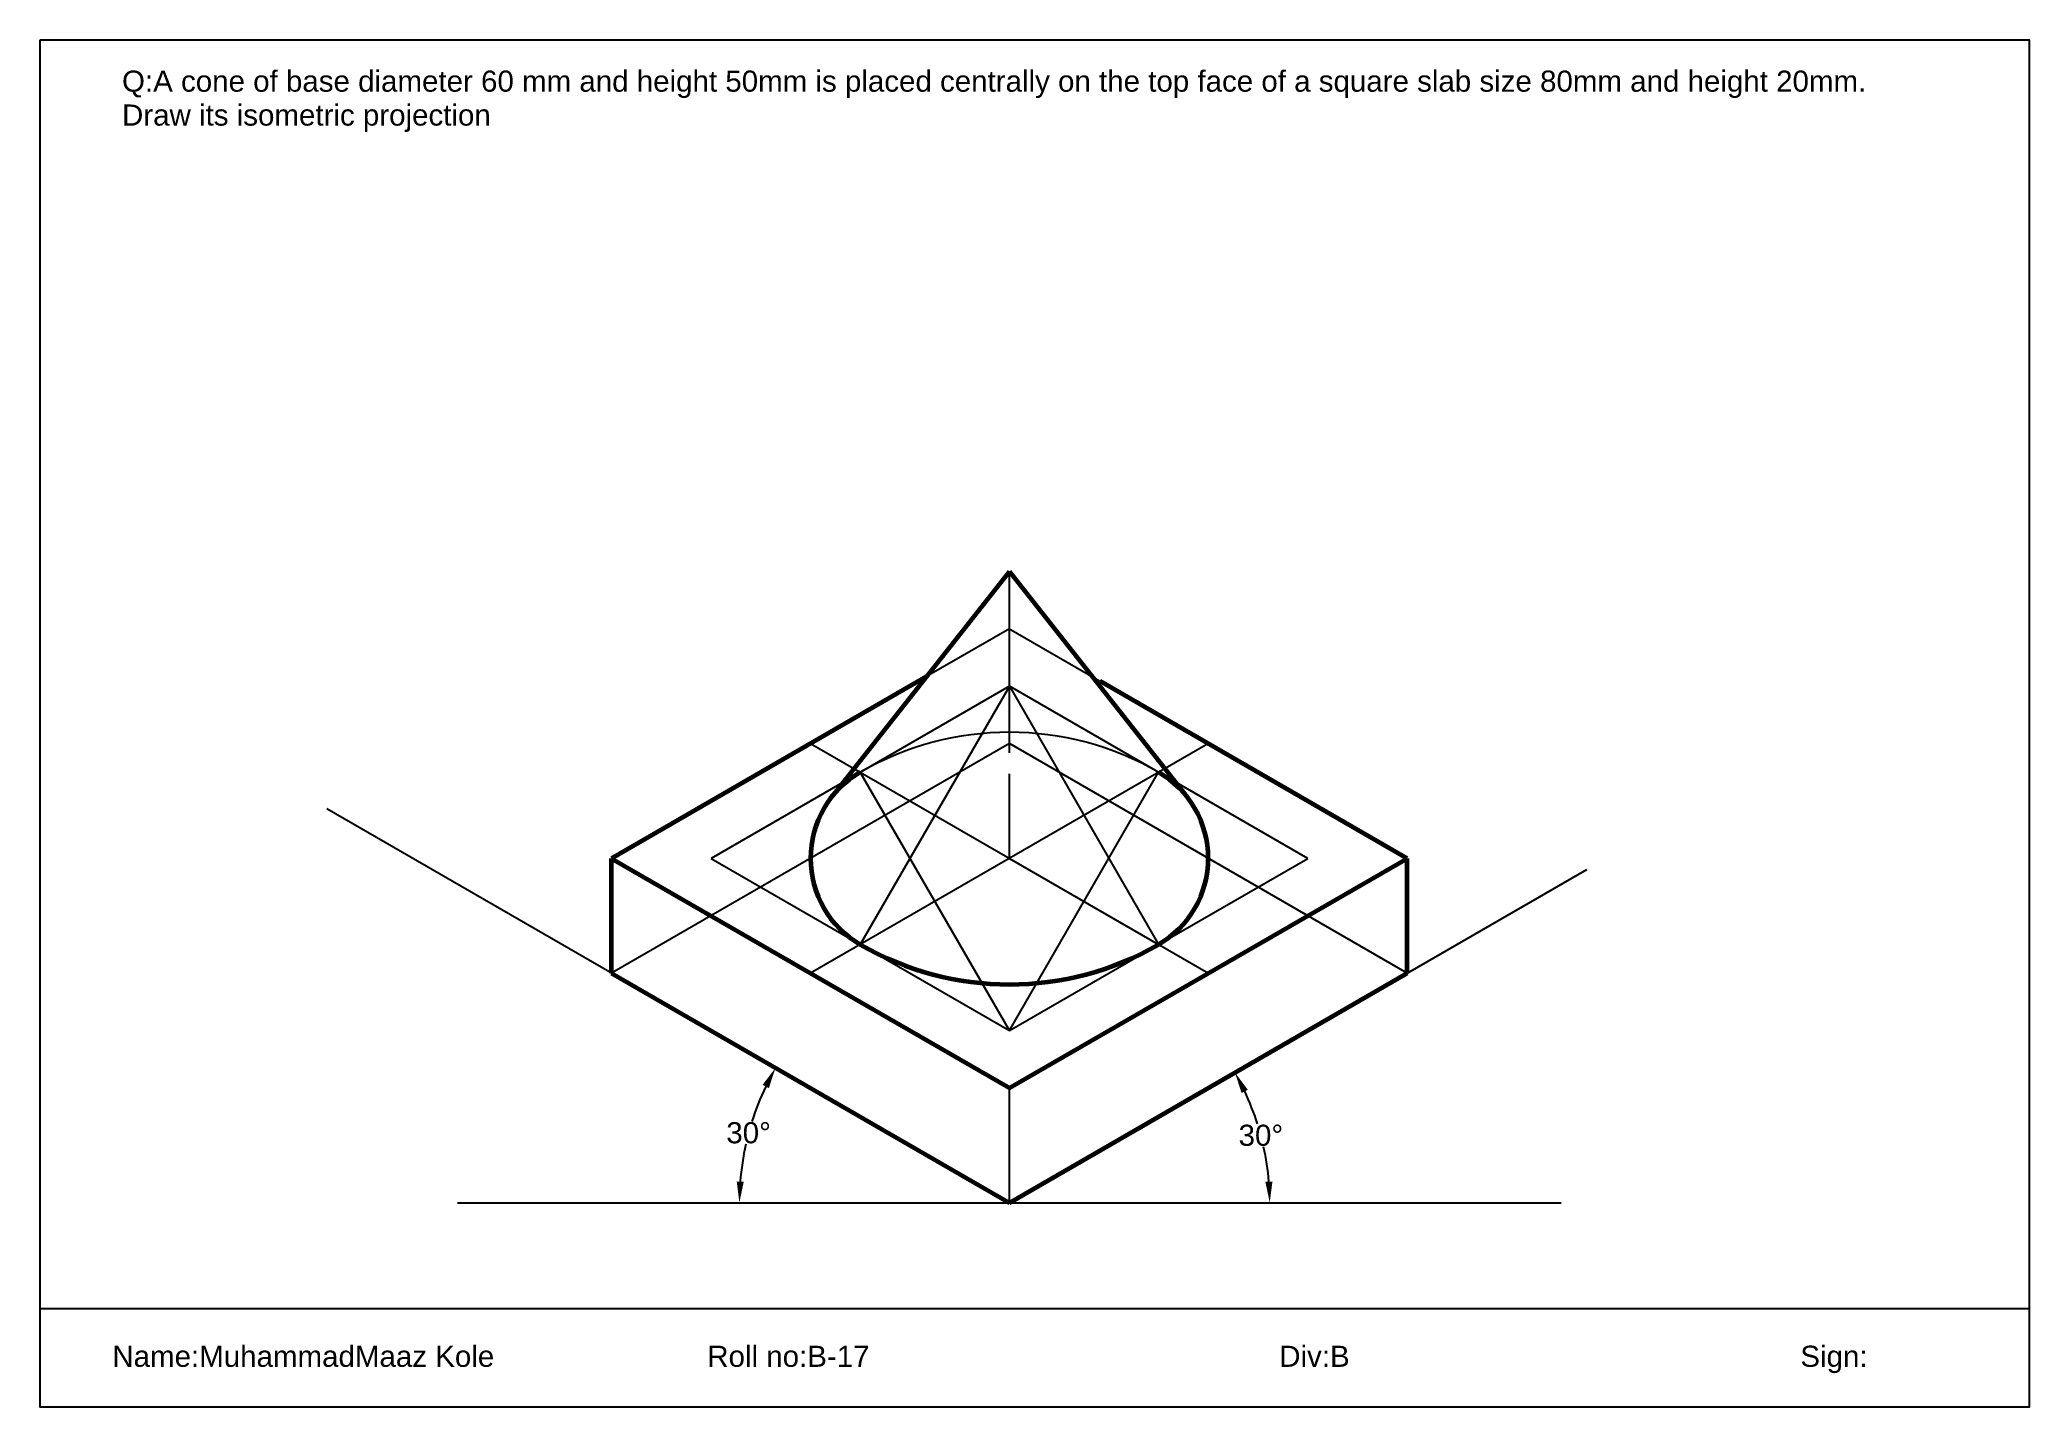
# Paper-space layout 'Layout1' of a CAD drawing. Header units: inches, sheet in millimetres. Extents: x 3 to 286, y 4 to 198.
import ezdxf

# ---------------------------------------------------------------- set-up
doc = ezdxf.new("R2010")
doc.units = ezdxf.units.IN
doc.header["$MEASUREMENT"] = 0
doc.linetypes.add('ACAD_ISO02W100', pattern=[15, 12, -3])
doc.styles.get("Standard").update_dxf_attribs({"font": 'arial.ttf'})
doc.dimstyles.get("Standard").update_dxf_attribs({"dimtxt": 3, "dimasz": 3, "dimexe": 0.18, "dimexo": 0.0625, "dimgap": 0.09, "dimtad": 0, "dimtih": 1, "dimtoh": 1, "dimdec": 1, "dimzin": 0, "dimdsep": 46, "dimtxsty": 'Standard', "dimcen": 0.09, "dimadec": 0, "dimazin": 0, "dimtfac": 1, "dimtdec": 1, "dimtofl": 0, "dimtmove": 0, "dimatfit": 3, "dimfxl": 1, "dimtolj": 1, "dimtzin": 0, "dimarcsym": 0})

# ---------------------------------------------------------------- blocks, each defined once
blk = doc.blocks.new('*D1')
at = {"color": 0, "lineweight": -2, "transparency": 16777216}
for start, end in [(17.6189, 25.3523), (4.6477, 12.4128)]:
    blk.add_arc((141.17, 32.69), 36.99, start, end, dxfattribs=at)
at = {"color": 0, "transparency": 16777216}
for points in [[(174.16, 48.3), (175.04, 48.76), (173.21, 51.19)], [(178.54, 35.71), (177.54, 35.67), (178.16, 32.69)]]:
    blk.add_solid(points, dxfattribs=at)
at = {"layer": 'Defpoints', "color": 0, "transparency": 16777216}
for p in [(223.2, 80.05), (177.6, 39.11), (62.76, 32.69), (141.17, 32.69), (219.57, 32.69)]:
    blk.add_point(p, dxfattribs=at)
at = {"color": 0, "transparency": 16777216, "insert": (176.9, 42.26), "char_height": 3, "attachment_point": 5}
blk.add_mtext('\\A1;30°', dxfattribs=at)
blk = doc.blocks.new('*D2')
at = {"color": 0, "lineweight": -2, "transparency": 16777216}
for start, end in [(154.4814, 162.4754), (167.4951, 175.5186)]:
    blk.add_arc((141.17, 32.69), 38.37, start, end, dxfattribs=at)
at = {"color": 0, "transparency": 16777216}
for points in [[(106.1, 49.45), (106.99, 48.99), (107.94, 51.87)], [(103.42, 35.67), (102.42, 35.71), (102.8, 32.69)]]:
    blk.add_solid(points, dxfattribs=at)
at = {"layer": 'Defpoints', "color": 0, "transparency": 16777216}
for p in [(44.2, 88.68), (105.12, 45.81), (62.76, 32.69), (141.17, 32.69), (219.57, 32.69)]:
    blk.add_point(p, dxfattribs=at)
at = {"color": 0, "transparency": 16777216, "insert": (104.11, 42.62), "char_height": 3, "attachment_point": 5}
blk.add_mtext('\\A1;30°', dxfattribs=at)

psp = doc.layouts.get("Layout1")

# ---------------------------------------------------------------- linework, layer by layer
at = {"lineweight": 60}
for p, q in [((141.17, 122.45), (115.93, 90.39)), ((141.17, 122.45), (166.41, 90.39)), ((129.39, 107.49), (84.63, 81.65)), ((197.7, 81.65), (154.04, 106.86)), ((84.63, 65.33), (84.63, 81.65)), ((84.63, 81.65), (141.17, 49.01)), ((141.17, 49.01), (197.7, 81.65)), ((197.7, 65.33), (197.7, 81.65)), ((84.63, 65.33), (141.17, 32.69)), ((141.17, 32.69), (197.7, 65.33))]:
    psp.add_line(p, q, dxfattribs=at)
at = {"linetype": 'ACAD_ISO02W100'}
psp.add_line((141.17, 81.65), (141.17, 122.45), dxfattribs=at)
for p, q in [((141.17, 114.29), (129.39, 107.49)), ((153.97, 106.86), (141.1, 114.29)), ((141.17, 97.97), (141.17, 114.29)), ((141.17, 106.13), (98.77, 81.65)), ((141.17, 106.13), (119.97, 69.41)), ((183.57, 81.65), (141.17, 106.13)), ((141.17, 106.13), (162.37, 69.41)), ((141.17, 97.97), (84.63, 65.33)), ((112.9, 97.97), (169.44, 65.33)), ((169.44, 97.97), (112.9, 65.33)), ((197.7, 65.33), (141.17, 97.97)), ((141.17, 57.17), (119.97, 93.89)), ((141.17, 57.17), (162.37, 93.89)), ((141.17, 32.69), (44.2, 88.68)), ((98.77, 81.65), (141.17, 57.17)), ((141.17, 81.65), (162.37, 69.41)), ((141.17, 32.69), (223.2, 80.05)), ((162.37, 69.41), (183.57, 81.65)), ((141.17, 57.17), (162.37, 69.41)), ((141.17, 32.69), (141.17, 49.01)), ((62.76, 32.69), (219.57, 32.69)), ((3.39, 17.66), (286.03, 17.66))]:
    psp.add_line(p, q)
psp.add_lwpolyline([(3.43, 198.02), (286.07, 198.02), (286.07, 3.62), (3.43, 3.62)], close=True)
psp.add_arc((141.17, 57.17), 42.4, 60, 120)
at = {"lineweight": 60}
for centre, radius, start, end in [((127.03, 81.65), 14.13, 120, 240), ((155.3, 81.65), 14.13, 300, 60), ((141.17, 106.13), 42.4, 240, 300)]:
    psp.add_arc(centre, radius, start, end, dxfattribs=at)

# ---------------------------------------------------------------- texts
for s, p in [('Q:A cone of base diameter 60 mm and height 50mm is placed centrally on the top face of a square slab size 80mm and height 20mm.', (15.08, 190.64)), ('Draw its isometric projection', (15.08, 185.82))]:
    psp.add_text(s, height=3).set_placement(p)
at = {"lineweight": -3}
psp.add_text('Name:MuhammadMaaz Kole                          Roll no:B-17                                                  Div:B                                                       Sign:', height=3, dxfattribs=at).set_placement((13.7, 9.36))

# ---------------------------------------------------------------- dimensions: what is measured, and where the dimension line sits
for base, line2, picture, middle in [((105.12, 45.81), ((141.17, 32.69), (44.2, 88.68)), '*D2', (104.11, 42.62)), ((177.6, 39.11), ((141.17, 32.69), (223.2, 80.05)), '*D1', (176.9, 42.26))]:
    dim = psp.add_angular_dim_2l(base=base, line1=((62.76, 32.69), (219.57, 32.69)), line2=line2, dimstyle='Standard')
    dim.commit()
    dim.dimension.update_dxf_attribs({"geometry": picture, "text_midpoint": middle})

doc.saveas('drawing.dxf')
